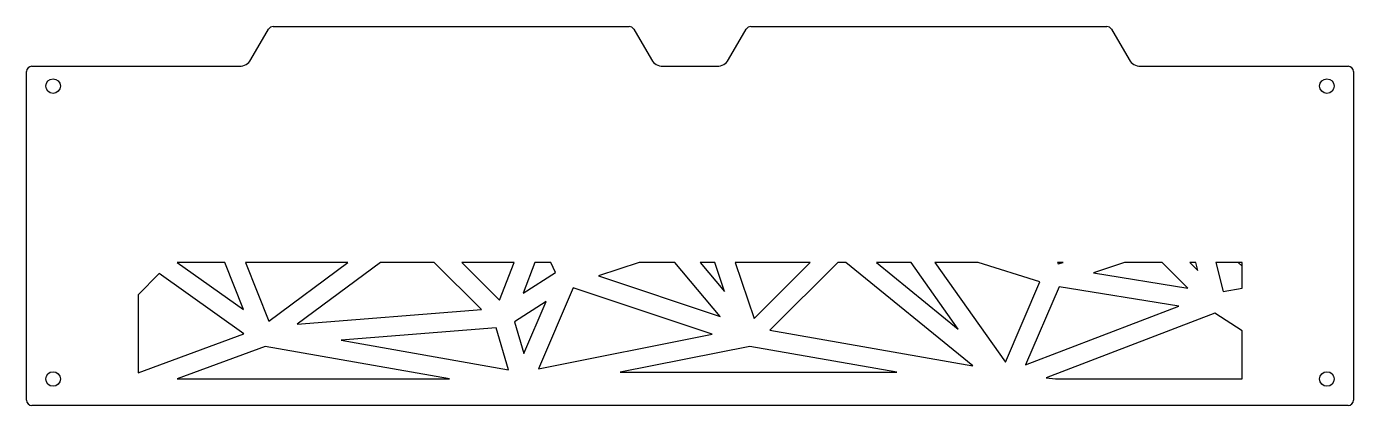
# Model space of a CAD drawing. Header units: millimetres. Extents: x -250 to 250, y -72 to 72.
import ezdxf

# ---------------------------------------------------------------- set-up
doc = ezdxf.new("R2010")
doc.units = ezdxf.units.MM

msp = doc.modelspace()

# ---------------------------------------------------------------- linework, layer by layer
at = {"color": 7, "linetype": 'Continuous', "lineweight": 25}
for p, q in [((-165.47, 59), (-158.83, 70.5)), ((-157.1, 71.5), (-22.9, 71.5)), ((-21.17, 70.5), (-14.53, 59)), ((14.53, 59), (21.17, 70.5)), ((22.9, 71.5), (157.1, 71.5)), ((158.83, 70.5), (165.47, 59)), ((-248, 56.5), (-169.8, 56.5)), ((-10.2, 56.5), (10.2, 56.5)), ((169.8, 56.5), (248, 56.5)), ((-250, -69.5), (-250, 54.5)), ((250, 54.5), (250, -69.5)), ((-193.24, -17.5), (-168.3, -35.31)), ((-175.31, -17.5), (-193.24, -17.5)), ((-168.3, -35.31), (-175.31, -17.5)), ((-167.45, -17.5), (-158.71, -39.69)), ((-128.87, -17.5), (-167.45, -17.5)), ((-158.71, -39.69), (-128.87, -17.5)), ((-116.61, -17.5), (-147.98, -40.82)), ((-96.36, -17.5), (-116.61, -17.5)), ((-78.54, -35.31), (-96.36, -17.5)), ((-86.01, -17.5), (-71.75, -31.76)), ((-66.26, -17.5), (-86.01, -17.5)), ((-71.75, -31.76), (-66.26, -17.5)), ((-58.42, -17.5), (-62.9, -29.16)), ((-52.49, -17.5), (-58.42, -17.5)), ((-50.72, -21.27), (-52.49, -17.5)), ((-19.15, -17.5), (-34.5, -22.61)), ((-5.76, -17.5), (-19.15, -17.5)), ((11.38, -37.91), (-5.76, -17.5)), ((9.34, -17.5), (3.79, -17.5)), ((3.79, -17.5), (12.98, -28.44)), ((12.98, -28.44), (9.34, -17.5)), ((17.05, -17.5), (24.12, -38.7)), ((45.32, -17.5), (17.05, -17.5)), ((24.12, -38.7), (45.32, -17.5)), ((55.66, -17.5), (30.07, -43.09)), ((58.75, -17.5), (55.66, -17.5)), ((106.52, -56.58), (58.75, -17.5)), ((70.3, -17.5), (101.1, -42.7)), ((83.28, -17.5), (70.3, -17.5)), ((101.1, -42.7), (83.28, -17.5)), ((92.24, -17.5), (118.88, -55.17)), ((108.58, -17.5), (92.24, -17.5)), ((131.87, -24.88), (108.58, -17.5)), ((138.47, -17.5), (138.75, -18.11)), ((140.59, -17.5), (138.47, -17.5)), ((138.75, -18.11), (140.59, -17.5)), ((163.73, -17.5), (152.06, -21.39)), ((177.96, -17.5), (163.73, -17.5)), ((187.65, -27.18), (177.96, -17.5)), ((188.31, -17.5), (191.34, -20.53)), ((190.56, -17.5), (188.31, -17.5)), ((191.34, -20.53), (190.56, -17.5)), ((208, -17.5), (198.11, -17.5)), ((198.11, -17.5), (200.95, -28.43)), ((208, -18.96), (206.54, -17.5)), ((208, -27.18), (208, -17.5)), ((-199.97, -21.68), (-208, -29.7)), ((-168.11, -44.43), (-199.97, -21.68)), ((-62.9, -29.16), (-50.72, -21.27)), ((-34.5, -22.61), (11.38, -37.91)), ((118.88, -55.17), (131.87, -24.88)), ((152.06, -21.39), (187.65, -27.18)), ((-208, -29.7), (-208, -59.13)), ((-44.03, -27.15), (-57.11, -57.67)), ((8.29, -44.59), (-44.03, -27.15)), ((139.05, -26.68), (126.44, -56.12)), ((184.26, -34.04), (139.05, -26.68)), ((200.95, -28.43), (208, -27.18)), ((-54.15, -32.21), (-66.07, -39.92)), ((-62.57, -51.84), (-54.15, -32.21)), ((126.44, -56.12), (184.26, -34.04)), ((-147.98, -40.82), (-78.54, -35.31)), ((-66.07, -39.92), (-62.57, -51.84)), ((197.82, -36.7), (134.18, -61)), ((208, -43.3), (197.82, -36.7)), ((-208, -59.13), (-168.11, -44.43)), ((-73.02, -42.21), (-131.5, -46.85)), ((-68.38, -57.99), (-73.02, -42.21)), ((-57.11, -57.67), (8.29, -44.59)), ((30.07, -43.09), (106.52, -56.58)), ((208, -61.5), (208, -43.3)), ((-160.03, -49.25), (-193.28, -61.5)), ((-90.6, -61.5), (-160.03, -49.25)), ((-131.5, -46.85), (-68.38, -57.99)), ((22.56, -49.2), (-26.27, -58.96)), ((77.9, -58.96), (22.56, -49.2)), ((-26.27, -58.96), (77.9, -58.96)), ((-193.28, -61.5), (-90.6, -61.5)), ((134.18, -61), (137.7, -61.5)), ((137.7, -61.5), (208, -61.5)), ((248, -71.5), (-248, -71.5))]:
    msp.add_line(p, q, dxfattribs=at)
for centre in [(-240, 49), (240, 49), (-240, -61.5), (240, -61.5)]:
    msp.add_circle(centre, 2.75, dxfattribs=at)
for centre, radius, start, end in [((-157.1, 69.5), 2, 90, 150), ((-22.9, 69.5), 2, 30, 90), ((22.9, 69.5), 2, 90, 150), ((157.1, 69.5), 2, 30, 90), ((-248, 54.5), 2, 90, 180), ((-169.8, 61.5), 5, 270, 330), ((-10.2, 61.5), 5, 210, 270), ((10.2, 61.5), 5, 270, 330), ((169.8, 61.5), 5, 210, 270), ((248, 54.5), 2, 0, 90), ((-248, -69.5), 2, 180, 270), ((248, -69.5), 2, 270, 0)]:
    msp.add_arc(centre, radius, start, end, dxfattribs=at)

doc.saveas('drawing.dxf')
